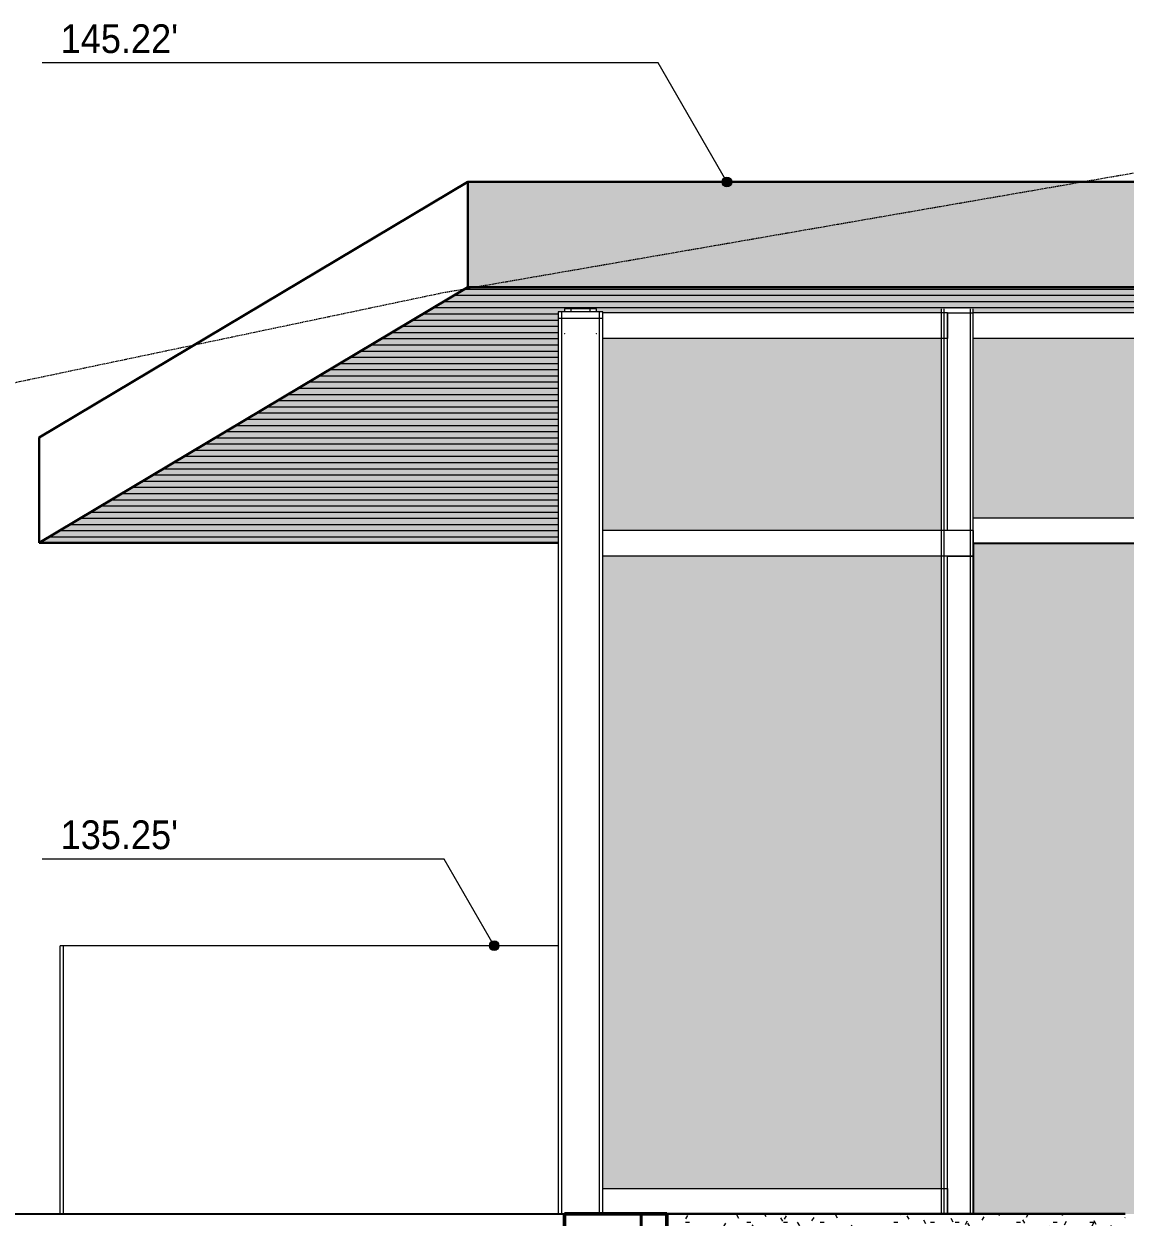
# Model space of a CAD drawing. Header units: inches. Extents: x -675 to 994, y 1246 to 1805.
# Drawn here: x -281.1 to -108.6, y 1580.7 to 1767.6 of the extents above; entities that cross this region are included whole.
import ezdxf

# ---------------------------------------------------------------- set-up
doc = ezdxf.new("R2010")
doc.units = ezdxf.units.IN
doc.header["$MEASUREMENT"] = 0
doc.linetypes.add('ALA - WALL BELOW', pattern=[0.28125, 0.1875, -0.09375])
for name, color, linetype, lineweight in [('A-DETL', 90, 'Continuous', 13), ('A-GLAZ-CURT', 52, 'Continuous', 13), ('A-GLAZ-CWMG', 51, 'Continuous', 13), ('A-ROOF', 132, 'Continuous', 25), ('A-ROOF-PATT', 132, 'Continuous', 50), ('A-WALL', 113, 'Continuous', 25), ('A-WALL-PATT', 111, 'Continuous', 50), ('G-ANNO-DIMS', 111, 'Continuous', 9), ('S-COLS', 52, 'Continuous', 18)]:
    doc.layers.add(name, color=color, linetype=linetype, lineweight=lineweight)
doc.styles.add('Arial_1', font='arial.ttf', dxfattribs={"width": 0.9, "height": 4.5})
pattern_1 = [(0, (-18.091, 3444.242), (7.68, 1.92), [0.634, -5.126, 0.634, -5.126, -30.72]), (0, (-18.091, 3444.242), (7.68, 1.92), [-11.52, 0.634, -10.886, 0.634, -5.126, -13.44]), (0, (-18.091, 3444.242), (7.68, 1.92), [-28.8, 0.634, -3.206, 0.634, -8.966]), (120, (-15.211, 3445.202), (-5.5027688, 5.6910751), [0.634, -5.126, 0.634, -5.126, -30.72]), (120, (-15.211, 3445.202), (-5.5027688, 5.6910751), [-11.52, 0.634, -10.886, 0.634, -5.126, -13.44]), (120, (-15.211, 3445.202), (-5.5027688, 5.6910751), [-28.8, 0.634, -3.206, 0.634, -8.966]), (240, (-14.251, 3449.042), (-2.1772312, -7.6110751), [0.634, -5.126, 0.634, -5.126, -30.72]), (240, (-14.251, 3449.042), (-2.1772312, -7.6110751), [-11.52, 0.634, -10.886, 0.634, -5.126, -13.44]), (240, (-14.251, 3449.042), (-2.1772312, -7.6110751), [-28.8, 0.634, -3.206, 0.634, -8.966])]

# ---------------------------------------------------------------- blocks, each defined once
blk = doc.blocks.new('HSS - 7X7X5_8-3908325-Section F')
at = {"layer": 'S-COLS', "color": 10}
for p, q in [((-196.79, 1581.24), (-196.79, 1722.49)), ((-190.96, 1722.49), (-190.96, 1581.24))]:
    blk.add_line(p, q, dxfattribs=at)
blk = doc.blocks.new('HSS - 5X5X1_2-3573893-Section F')
at = {"layer": 'S-COLS', "color": 10}
for p, q in [((-136.91, 1581.24), (-136.91, 1722.96)), ((-132.84, 1722.96), (-132.84, 1581.24))]:
    blk.add_line(p, q, dxfattribs=at)
blk = doc.blocks.new('Rectangular Mullion - 2_x5_ Mullion-3455808-Section F')
at = {"layer": 'A-GLAZ-CWMG', "color": 50, "lineweight": 9}
for p, q in [((-136.38, 1722.33), (-190.42, 1722.33)), ((-136.38, 1722.33), (-136.38, 1718.33)), ((-136.38, 1718.33), (-190.42, 1718.33))]:
    blk.add_line(p, q, dxfattribs=at)
blk = doc.blocks.new('Rectangular Mullion - 2_x5_ Mullion-3455809-Section F')
at = {"layer": 'A-GLAZ-CWMG', "color": 50, "lineweight": 9}
for p, q in [((-190.42, 1585.24), (-136.38, 1585.24)), ((-136.38, 1585.24), (-136.38, 1581.24))]:
    blk.add_line(p, q, dxfattribs=at)
blk = doc.blocks.new('Rectangular Mullion - 2_x5_ Mullion-3952461-Section F')
at = {"layer": 'A-GLAZ-CWMG', "color": 50, "lineweight": 9}
for p, q in [((-136.38, 1722.33), (-132.38, 1722.33)), ((-136.38, 1688.24), (-136.38, 1722.33)), ((-132.38, 1688.24), (-132.38, 1722.33)), ((-132.38, 1688.24), (-136.38, 1688.24))]:
    blk.add_line(p, q, dxfattribs=at)
blk = doc.blocks.new('System Panel - Glazed-3440962-Section F')
at = {"layer": 'A-GLAZ-CURT', "color": 50, "lineweight": 9}
for p in [(-275.38, 1581.24), (-274.88, 1623.24)]:
    blk.add_line(p, (-275.38, 1623.24), dxfattribs=at)
blk = doc.blocks.new('System Panel - Glazed-3440961-Section F')
at = {"layer": 'A-GLAZ-CURT', "color": 50, "lineweight": 9}
for p, q in [((-197.33, 1623.24), (-274.88, 1623.24)), ((-274.88, 1623.24), (-274.88, 1581.24))]:
    blk.add_line(p, q, dxfattribs=at)
blk = doc.blocks.new('Rectangular Mullion - 2_x5_ Mullion-3790983-Section F')
at = {"layer": 'A-GLAZ-CWMG', "color": 50, "lineweight": 9}
for p, q in [((-136.38, 1684.24), (-132.38, 1684.24)), ((-136.38, 1581.24), (-136.38, 1684.24))]:
    blk.add_line(p, q, dxfattribs=at)
blk = doc.blocks.new('Rectangular Mullion - 2_x5_ Mullion-3455810-Section F')
at = {"layer": 'A-GLAZ-CWMG', "color": 50, "lineweight": 9}
for p, q in [((-132.38, 1688.24), (-190.42, 1688.24)), ((-132.38, 1688.24), (-132.38, 1686.24)), ((-132.38, 1684.24), (-190.42, 1684.24))]:
    blk.add_line(p, q, dxfattribs=at)
blk = doc.blocks.new('Rectangular Mullion - 2_x5_ Mullion-3441028-Section F')
at = {"layer": 'A-GLAZ-CWMG', "color": 50, "lineweight": 9}
for p, q in [((-132.38, 1718.33), (-132.38, 1722.33)), ((-36.66, 1722.33), (-132.38, 1722.33)), ((-36.66, 1722.33), (-36.66, 1718.33)), ((-36.66, 1718.33), (-132.38, 1718.33))]:
    blk.add_line(p, q, dxfattribs=at)
blk = doc.blocks.new('Rectangular Mullion - 2_x5_ Mullion-3441034-Section F')
at = {"layer": 'A-GLAZ-CWMG', "color": 50, "lineweight": 9}
for p, q in [((-132.38, 1686.24), (-132.38, 1690.24)), ((-132.38, 1690.24), (-36.66, 1690.24)), ((-36.66, 1690.24), (-36.66, 1686.24))]:
    blk.add_line(p, q, dxfattribs=at)
blk = doc.blocks.new('Rectangular Mullion - 2_x5_ Mullion-3952443-Section F')
at = {"layer": 'A-GLAZ-CWMG', "color": 50, "lineweight": 9}
for p, q in [((-191.38, 1722.96), (-196.38, 1722.96)), ((-196.38, 1722.96), (-196.38, 1722.49)), ((-191.38, 1722.49), (-191.38, 1722.96)), ((-196.38, 1719.13), (-196.38, 1719.07)), ((-196.38, 1719.07), (-196.32, 1719.07)), ((-191.43, 1719.07), (-191.38, 1719.07)), ((-191.38, 1719.07), (-191.38, 1719.13))]:
    blk.add_line(p, q, dxfattribs=at)
blk = doc.blocks.new('STRUCT_rvt-1-Section F')
at = {"layer": 'A-ROOF-PATT', "lineweight": 9}
h = blk.add_hatch(dxfattribs=at)
h.set_pattern_fill('FP_1', color=253, style=0, pattern_type=2)
h.set_pattern_definition(pattern_1)
h.paths.add_polyline_path([(-209, 1726.33), (209.62, 1726.33), (209.62, 1742.82), (-211.55, 1742.82), (-211.55, 1726.33)], flags=0)
h = blk.add_hatch(dxfattribs=at)
h.set_pattern_fill('FP_168', color=253, style=0, pattern_type=2)
h.set_pattern_definition([(0, (0, 1763.108), (0, 0.97), []), (90, (0, 1763.108), (-8, 1.94), [0.97, -6.791]), (90, (16, 1764.078), (-8, 1.94), [0.97, -6.791])])
h.paths.add_polyline_path([(-278.68, 1686.33), (-197.38, 1686.33), (-197.38, 1722.49), (-196.38, 1722.49), (-196.38, 1722.95), (-191.38, 1722.95), (-191.38, 1722.49), (-190.38, 1722.49), (-190.38, 1722.33), (-137.38, 1722.33), (-137.38, 1722.72), (-137.25, 1722.84), (-136.91, 1722.92), (-136.45, 1722.95), (-133.31, 1722.95), (-132.84, 1722.92), (-132.5, 1722.84), (-132.38, 1722.72), (-132.38, 1722.33), (63.05, 1722.33), (63.05, 1723.33), (209.62, 1723.33), (209.62, 1726.33), (-211.55, 1726.33), (-260.81, 1696.97)], flags=0)
h.paths.add_polyline_path([(703.11, 1686.33), (753.95, 1721.53), (650.47, 1721.53), (650.47, 1686.33), (671.9, 1686.33)], flags=0)
h.paths.add_polyline_path([(413.97, 1686.33), (461.97, 1686.33), (461.97, 1721.53), (398.72, 1721.53), (398.72, 1709.33), (413.97, 1709.33), (413.97, 1690.38)], flags=0)
h = blk.add_hatch(dxfattribs=at)
h.set_pattern_fill('FP_1', color=253, style=0, pattern_type=2)
h.set_pattern_definition(pattern_1)
h.paths.add_polyline_path([(-157.18, 1557.24), (-108.58, 1557.24), (-108.58, 1581.24), (-180.38, 1581.24), (-180.38, 1557.24)], flags=0)
at = {"layer": 'A-ROOF', "color": 90, "lineweight": 30}
for p, q in [((-278.68, 1702.82), (-211.55, 1742.82)), ((-211.55, 1742.82), (209.62, 1742.82)), ((-211.55, 1742.82), (-211.55, 1726.33)), ((-211.55, 1726.33), (-278.68, 1686.33)), ((209.62, 1726.33), (-211.55, 1726.33)), ((-278.68, 1686.33), (-278.68, 1702.82)), ((-278.68, 1686.33), (-197.38, 1686.33)), ((-180.38, 1581.24), (-108.58, 1581.24))]:
    blk.add_line(p, q, dxfattribs=at)
at = {"layer": 'A-ROOF', "color": 250, "lineweight": 40}
for p, q in [((-184.38, 1581.24), (-196.38, 1581.24)), ((-196.38, 1581.24), (-196.38, 1557.24)), ((-184.38, 1557.24), (-184.38, 1581.24))]:
    blk.add_line(p, q, dxfattribs=at)
at = {"layer": 'S-COLS', "color": 10}
for p, q in [((-137.38, 1722.95), (-137.38, 1581.24)), ((-132.38, 1686.24), (-132.38, 1722.95)), ((-197.38, 1722.49), (-197.38, 1581.24)), ((-196.21, 1722.49), (-197.38, 1722.49)), ((-191.54, 1722.49), (-196.21, 1722.49)), ((-190.38, 1722.49), (-191.54, 1722.49)), ((-190.38, 1581.24), (-190.38, 1722.49))]:
    blk.add_line(p, q, dxfattribs=at)
at = {"color": 90, "lineweight": 30}
for name in ['Rectangular Mullion - 2_x5_ Mullion-3952443-Section F', 'HSS - 5X5X1_2-3573893-Section F', 'HSS - 7X7X5_8-3908325-Section F', 'Rectangular Mullion - 2_x5_ Mullion-3455808-Section F', 'Rectangular Mullion - 2_x5_ Mullion-3952461-Section F', 'Rectangular Mullion - 2_x5_ Mullion-3441028-Section F', 'Rectangular Mullion - 2_x5_ Mullion-3441034-Section F', 'Rectangular Mullion - 2_x5_ Mullion-3455810-Section F', 'Rectangular Mullion - 2_x5_ Mullion-3790983-Section F', 'System Panel - Glazed-3440962-Section F', 'System Panel - Glazed-3440961-Section F', 'Rectangular Mullion - 2_x5_ Mullion-3455809-Section F']:
    blk.add_blockref(name, (0, 0), dxfattribs=at)
blk = doc.blocks.new('System Panel - Glazed-5791456-Section F')
at = {"layer": 'A-GLAZ-CURT'}
blk.add_hatch(color=256, dxfattribs=at).paths.add_polyline_path([(-190.38, 1585.24), (-137.33, 1585.24), (-137.33, 1684.24), (-190.38, 1684.24), (-190.38, 1587.37)], flags=0)
blk = doc.blocks.new('System Panel - Glazed-6023914-Section F')
at = {"layer": 'A-GLAZ-CURT'}
blk.add_hatch(color=256, dxfattribs=at).paths.add_polyline_path([(-157.18, 1688.24), (-137.33, 1688.24), (-137.33, 1718.33), (-190.38, 1718.33), (-190.38, 1688.24), (-183.09, 1688.24)], flags=0)
blk = doc.blocks.new('System Panel - Glazed-6023930-Section F')
at = {"layer": 'A-GLAZ-CURT'}
blk.add_hatch(color=256, dxfattribs=at).paths.add_polyline_path([(-131.27, 1690.24), (-36.66, 1690.24), (-36.66, 1718.33), (-132.38, 1718.33), (-132.38, 1690.24)], flags=0)
blk = doc.blocks.new('HSS-Hollow Structural Section-Column - HSS7X7X5_8-5786858-Section F')
at = {"layer": 'S-COLS'}
for p, q in [((-196.79, 1581.24), (-196.79, 1721.46)), ((-190.96, 1721.46), (-190.96, 1581.24))]:
    blk.add_line(p, q, dxfattribs=at)
blk = doc.blocks.new('Rectangular Mullion - 2_x5_ Mullion-6023986-Section F')
at = {"layer": 'A-GLAZ-CWMG'}
for p, q in [((-192.38, 1722.96), (-195.38, 1722.96)), ((-195.38, 1722.96), (-195.38, 1722.49)), ((-192.38, 1722.49), (-192.38, 1722.96))]:
    blk.add_line(p, q, dxfattribs=at)

msp = doc.modelspace()

# ---------------------------------------------------------------- hatches: boundary and pattern name
at = {"layer": 'A-ROOF-PATT', "lineweight": 13}
h = msp.add_hatch(dxfattribs=at)
h.set_pattern_fill('FP_1', color=256, style=0, pattern_type=2)
h.set_pattern_definition(pattern_1)
h.paths.add_polyline_path([(-208.996, 1726.33), (209.625, 1726.33), (209.625, 1742.822), (-211.546, 1742.822), (-211.546, 1726.33)], flags=0)
h = msp.add_hatch(dxfattribs=at)
h.set_pattern_fill('FP_3', color=256, style=0, pattern_type=2)
h.set_pattern_definition([(0, (0, 1762.914), (0, 0.97), [])])
h.paths.add_polyline_path([(-278.678, 1686.33), (-197.375, 1686.33), (-197.375, 1722.488), (-196.375, 1722.488), (-196.375, 1722.955), (-191.375, 1722.955), (-191.375, 1722.488), (-190.375, 1722.488), (-190.375, 1722.33), (-137.375, 1722.33), (-137.375, 1722.722), (-137.251, 1722.839), (-136.91, 1722.924), (-136.445, 1722.955), (-133.305, 1722.955), (-132.84, 1722.924), (-132.5, 1722.839), (-132.375, 1722.722), (-132.375, 1722.33), (63.047, 1722.33), (63.047, 1723.33), (209.625, 1723.33), (209.625, 1726.33), (-211.546, 1726.33), (-260.813, 1696.975)], flags=0)
h.paths.add_polyline_path([(650.47, 1686.33), (703.114, 1686.33), (753.948, 1721.528), (650.47, 1721.528), (650.47, 1692.672)], flags=0)
h.paths.add_polyline_path([(440.07, 1696.26), (440.07, 1697.279), (435.87, 1697.279), (435.87, 1696.26), (438.718, 1696.26)], flags=0)
h.paths.add_polyline_path([(435.87, 1709.964), (440.07, 1709.964), (440.07, 1710.982), (435.87, 1710.982)], flags=0)
h.paths.add_polyline_path([(688.57, 1719.973), (684.37, 1719.973), (684.37, 1720.992), (688.57, 1720.992)], flags=0)
h.paths.add_polyline_path([(398.72, 1721.33), (399.47, 1721.33), (399.47, 1721.528), (398.72, 1721.528)], flags=0)
h = msp.add_hatch(dxfattribs=at)
h.set_pattern_fill('FP_1', color=256, style=0, pattern_type=2)
h.set_pattern_definition(pattern_1)
h.paths.add_polyline_path([(-157.179, 1557.24), (-108.578, 1557.24), (-108.578, 1581.24), (-180.375, 1581.24), (-180.375, 1557.24)], flags=0)
at = {"layer": 'A-WALL-PATT', "lineweight": 13}
h = msp.add_hatch(dxfattribs=at)
h.set_pattern_fill('FP_1', color=256, style=0, pattern_type=2)
h.set_pattern_definition(pattern_1)
h.paths.add_polyline_path([(-132.375, 1581.24), (-43.303, 1581.24), (-43.303, 1613.685), (-97.578, 1613.685), (-97.578, 1676.396), (63.047, 1676.396), (63.047, 1686.236), (-132.375, 1686.236), (-132.375, 1582.943)], flags=0)
h.paths.add_polyline_path([(-26.303, 1581.24), (63.047, 1581.24), (63.047, 1613.685), (-38.303, 1613.685), (-38.303, 1584.24), (-37.303, 1584.24), (-37.303, 1581.24), (-27.636, 1581.24)], flags=0)
at = {"layer": 'G-ANNO-DIMS'}
h = msp.add_hatch(color=256, dxfattribs=at)
edge = h.paths.add_edge_path(flags=0)
edge.add_arc((-170.945, 1742.822), 0.75, 0, 360)
h = msp.add_hatch(color=256, dxfattribs=at)
edge = h.paths.add_edge_path(flags=0)
edge.add_arc((-207.398, 1623.24), 0.75, 0, 360)

# ---------------------------------------------------------------- linework, layer by layer
at = {"layer": 'A-DETL', "linetype": 'ALA - WALL BELOW', "lineweight": 18}
for p, q in [((-215.361, 1725.51), (-107.173, 1744.251)), ((-392.578, 1688.304), (-215.361, 1725.51))]:
    msp.add_line(p, q, dxfattribs=at)
at = {"layer": 'A-ROOF'}
for p, q in [((-278.678, 1702.822), (-211.546, 1742.822)), ((-211.546, 1742.822), (209.625, 1742.822)), ((-211.546, 1742.822), (-211.546, 1726.33)), ((-211.546, 1726.33), (-278.678, 1686.33)), ((209.625, 1726.33), (-211.546, 1726.33)), ((-278.678, 1702.822), (-278.678, 1686.33)), ((-197.375, 1686.33), (-278.678, 1686.33)), ((-389.578, 1581.24), (-196.375, 1581.24)), ((-180.375, 1581.24), (-108.578, 1581.24))]:
    msp.add_line(p, q, dxfattribs=at)
at = {"layer": 'A-ROOF', "lineweight": 50}
for p, q in [((-180.375, 1581.24), (-196.375, 1581.24)), ((-196.375, 1581.24), (-196.375, 1557.24)), ((-180.375, 1557.24), (-180.375, 1581.24))]:
    msp.add_line(p, q, dxfattribs=at)
at = {"layer": 'A-WALL'}
for p, q in [((63.047, 1686.236), (-132.375, 1686.236)), ((-132.375, 1686.236), (-132.375, 1581.24))]:
    msp.add_line(p, q, dxfattribs=at)
at = {"layer": 'G-ANNO-DIMS'}
for p, q in [((-181.702, 1761.455), (-278.179, 1761.455)), ((-170.945, 1742.822), (-181.702, 1761.455)), ((-215.229, 1636.804), (-278.187, 1636.804)), ((-207.398, 1623.24), (-215.229, 1636.804))]:
    msp.add_line(p, q, dxfattribs=at)
for centre in [(-170.945, 1742.822), (-207.398, 1623.24)]:
    msp.add_circle(centre, 0.75, dxfattribs=at)
at = {"layer": 'S-COLS'}
for p, q in [((-197.375, 1721.455), (-197.375, 1581.24)), ((-196.213, 1721.455), (-197.375, 1721.455)), ((-191.537, 1721.455), (-196.213, 1721.455)), ((-190.387, 1721.455), (-191.537, 1721.455)), ((-190.375, 1581.24), (-190.375, 1721.455))]:
    msp.add_line(p, q, dxfattribs=at)

# ---------------------------------------------------------------- block references
at = {"lineweight": 5}
msp.add_blockref('STRUCT_rvt-1-Section F', (0, 0), dxfattribs=at)
at = {"layer": 'A-GLAZ-CURT'}
for name in ['System Panel - Glazed-6023914-Section F', 'System Panel - Glazed-6023930-Section F', 'System Panel - Glazed-5791456-Section F']:
    msp.add_blockref(name, (0, 0), dxfattribs=at)
at = {"layer": 'A-GLAZ-CWMG'}
msp.add_blockref('Rectangular Mullion - 2_x5_ Mullion-6023986-Section F', (0, 0), dxfattribs=at)
at = {"layer": 'S-COLS'}
msp.add_blockref('HSS-Hollow Structural Section-Column - HSS7X7X5_8-5786858-Section F', (0, 0), dxfattribs=at)

# ---------------------------------------------------------------- texts
at = {"layer": 'G-ANNO-DIMS', "char_height": 4.5, "width": 21.87202, "attachment_point": 1, "line_spacing_factor": 0.941778, "style": 'Arial_1'}
for s, insert in [("145.22'", (-275.292, 1767.509)), ("135.25'", (-275.301, 1642.858))]:
    msp.add_mtext(s, dxfattribs=dict(at, insert=insert))

doc.saveas('drawing.dxf')
